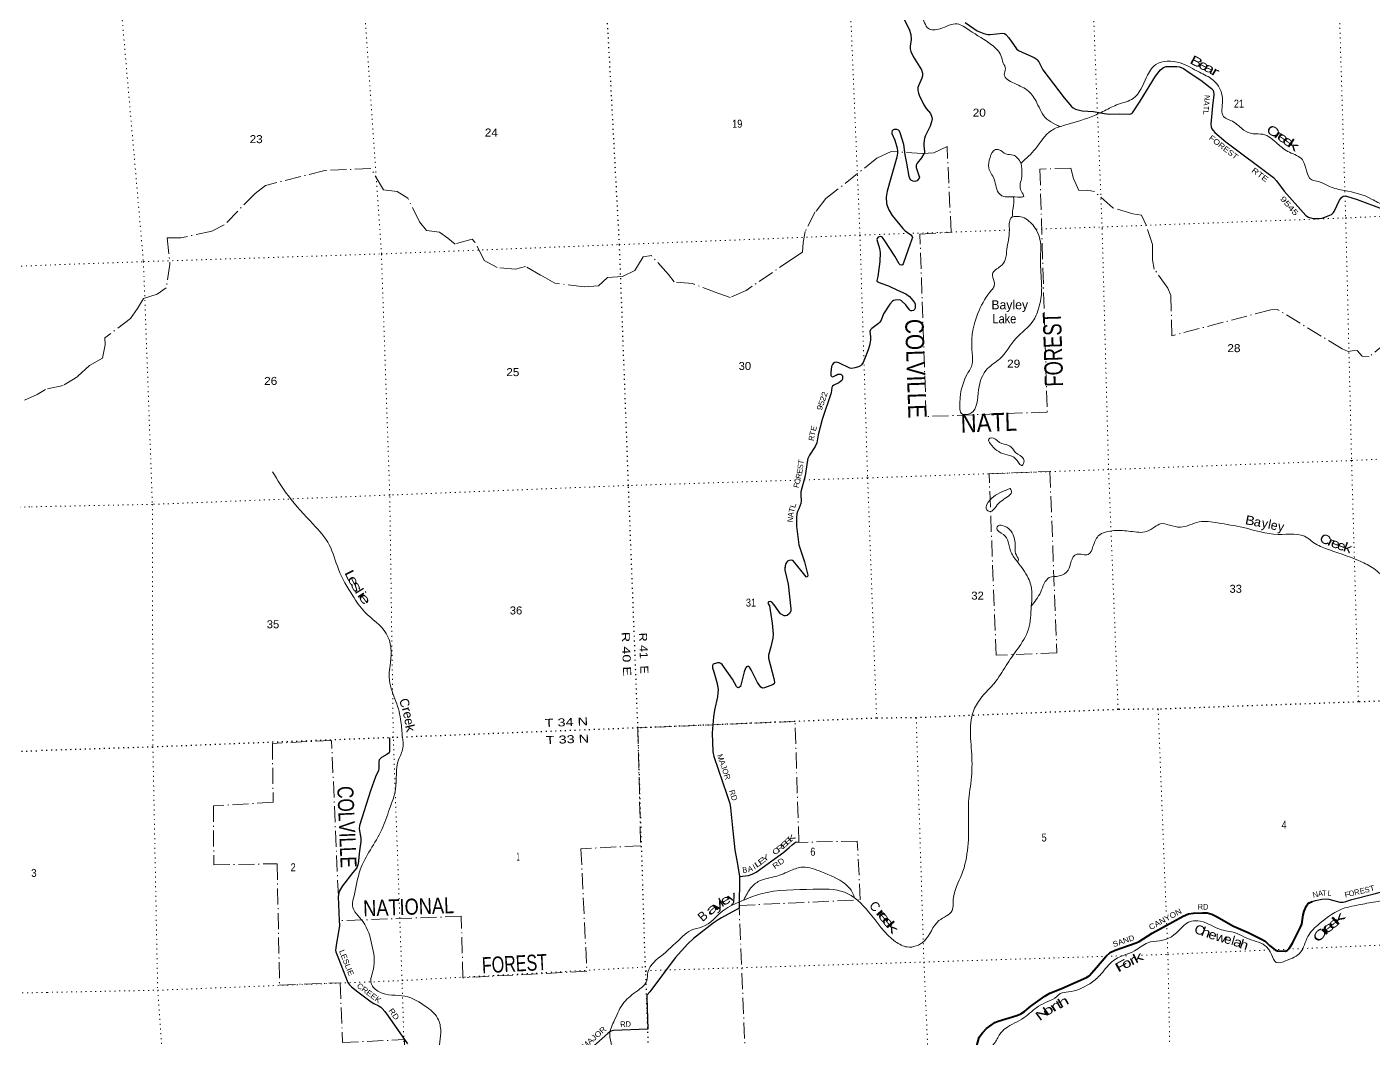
# Model space of a CAD drawing. Header units: feet. Extents: x 733631 to 986127, y 195788 to 388968.
# Drawn here: x 795868 to 825295, y 336781 to 358896 of the extents above; entities that cross this region are included whole.
import ezdxf
from ezdxf.enums import TextEntityAlignment as Align

# ---------------------------------------------------------------- set-up
doc = ezdxf.new("R2010")
doc.units = ezdxf.units.FT
doc.header["$LTSCALE"] = 70
doc.linetypes.add('DOT_DASHED', pattern=[7.7, 5, -1.2, 0.3, -1.2])
doc.linetypes.add('DOTTED', pattern=[1.5, 0.3, -1.2])
for name, color, linetype, lineweight in [('26', 7, 'Continuous', 40), ('29', 7, 'Continuous', 25), ('39', 7, 'Continuous', 13), ('44', 7, 'DOT_DASHED', 13), ('6', 7, 'DOTTED', 25), ('7', 7, 'DOTTED', 13)]:
    doc.layers.add(name, color=color, linetype=linetype, lineweight=lineweight)
for name, color, linetype in [('27', 7, 'Continuous'), ('30', 7, 'Continuous'), ('41', 7, 'Continuous')]:
    doc.layers.add(name, color=color, linetype=linetype)

msp = doc.modelspace()

# ---------------------------------------------------------------- linework, layer by layer
at = {"layer": '26'}
msp.add_lwpolyline([(816579.94, 336420.33), (816683.99, 336799.22), (816758.29, 336897.05), (816848.24, 336990.96), (816946.01, 337065.31), (817027.26, 337120.19), (817102.43, 337151.4), (817509.14, 337276.61), (817591.84, 337313.3), (817677.29, 337362.7), (817815.29, 337476.88), (818123.11, 337699.22), (818227.57, 337760.45), (818471.48, 337860.52), (819034.21, 338103.8), (819091, 338145.31), (819249.41, 338327.34), (819451.97, 338566.46), (819548.54, 338650.1), (819658.14, 338707.24), (820115.58, 338865.31), (820182.66, 338894.76), (820463.74, 339078.69), (821140.48, 339451.08), (821263.36, 339495.31), (821369.79, 339510.38), (821564.48, 339522.71), (821665.35, 339520.04), (821767.83, 339491.4), (821871.62, 339439.75), (822245.66, 339231.43), (822562.92, 339089.21), (822856.95, 338947.49), (822934.22, 338900.88), (823034.25, 338808.36), (823099.41, 338751.83), (823165.89, 338700.96), (823203.67, 338690.44), (823378.99, 338685.3), (823424, 338704.88), (823459.19, 338740.09), (823535.81, 338854.28), (823712.04, 339206.92), (823736.85, 339276.18), (823768.53, 339476.45), (823791.6, 339557.92), (823839.82, 339672.2), (823865.9, 339714.44), (823895.82, 339736.71), (823961.19, 339765.42)], dxfattribs=at)
at = {"layer": '29'}
msp.add_line((815434.34, 357772.87), (815356.92, 357604.59), dxfattribs=at)
for points in [[(814965.45, 359248.38), (815051.54, 359045.14), (815155.7, 358844.27)], [(815155.7, 358844.27), (815189.25, 358729.64), (815195.85, 358624.06)], [(816375.48, 358988.9), (816569.17, 358860.04), (816641.93, 358813.59), (816784.28, 358751.5), (816875.14, 358731.45), (816922.97, 358733.24), (817198.41, 358759.92), (817236.87, 358751.5), (817269.72, 358729.59), (817335.04, 358654.11), (817499.66, 358415.49), (817545.14, 358376.97), (817705.25, 358307.8), (817890.21, 358229.23), (817934, 358196.36), (817950.95, 358176.01), (817988.75, 358130.62), (818073.49, 357959.43), (818542.97, 357347.85), (818699.25, 357156.05), (818736.98, 357122.59), (818791.73, 357097.03), (818938.27, 357060.3), (819181.91, 357042.99), (819415.94, 357001.39), (819536.32, 356991.11), (819755.9, 356996.02), (819977.96, 356991.11), (820018.11, 356998.43), (820039.07, 357017.67), (820203.46, 357270.04), (820537.47, 357821.08), (820649.54, 357958.98), (820711.59, 358010.11), (820768.96, 358032.58), (821007.24, 358032.02), (821060.71, 358024.26), (821153.23, 357988.19), (821274.1, 357899.88), (821530.53, 357730.13), (821766.42, 357549.92), (821791.78, 357516.28), (821810.22, 357484.18), (821811.82, 357408.18), (821781.97, 357166.5), (821748.9, 356768.04), (821755.48, 356708.08), (821770.08, 356667.91), (821799.28, 356631.38), (821836.57, 356588.95), (822075.6, 356380.69), (823120.55, 355599.63), (823186.82, 355532.61), (823351.75, 355306.82), (823824.99, 354770.57), (823880.9, 354732.58), (823983.93, 354706.48), (824106.04, 354704.82), (824182.69, 354715.78), (824276.82, 354746.4), (824383.43, 354796.13), (824427.23, 354836.31), (824447.73, 354860.27), (824563.95, 355107.67), (824602.43, 355165.01), (824642.58, 355194.23), (824682.73, 355197.88), (824717.27, 355193.06), (824949.86, 355119.28), (825493.02, 354918.48)], [(815195.85, 358624.06), (815174.65, 358477.64), (815177.52, 358412.74)], [(815177.52, 358412.74), (815192.9, 358360.76), (815244.84, 358247.31)], [(815244.84, 358247.31), (815426.5, 357955.36), (815448.48, 357881.64)], [(815448.48, 357881.64), (815448.4, 357827.53), (815434.34, 357772.87)], [(815356.92, 357604.59), (815346.19, 357573.7), (815346.19, 357507.96), (815357.14, 357445.87), (815372.58, 357403.99)], [(815372.58, 357403.99), (815476.99, 357189.06), (815527.53, 357112.05)], [(815527.53, 357112.05), (815623.59, 357000.29), (815652.73, 356921.28), (815656.44, 356887.07), (815645.49, 356817.68), (815612.03, 356723.59), (815507.33, 356506.55), (815490.37, 356455.19), (815481.25, 356410.45), (815475.77, 356343.8), (815472.95, 356292.91), (815487.21, 356170.63), (815486.72, 356135.62), (815477.6, 356118.27), (815425.33, 356032.8), (815326.94, 355912.32), (815309.7, 355873.56), (815310.54, 355817.57), (815367.92, 355645.92), (815379.05, 355607.87), (815375.4, 355586.86), (815345.53, 355549.04), (815327.95, 355531.17), (815302.4, 355521.12), (815275.03, 355516.56), (815241.42, 355522.88), (815207.5, 355534.82), (815189.25, 355550.34), (815169.18, 355578.65), (815153.07, 355627.62), (815099.67, 355913.88), (815070.22, 356098.13), (815036.03, 356322.48), (814954.95, 356582.07), (814939.23, 356614.07), (814919.16, 356634.16), (814888.13, 356652.42), (814855.28, 356654.24), (814827.04, 356649.87), (814800.53, 356637.81), (814785.93, 356621.37), (814776.81, 356595.81), (814778.26, 356566.54), (814841.27, 356417.1), (814894.67, 356243.35), (814902.73, 356186.75), (814902.73, 356135.62), (814888.11, 356048.34), (814751.79, 355584.51)], [(814751.79, 355584.51), (814670.14, 355306.7), (814652.71, 355169.6), (814661.01, 355031.28), (814678.26, 354965.07), (814707.46, 354892.02), (814784.26, 354774.53), (815014.06, 354486.62), (815065.91, 354432.49), (815192.91, 354349.66), (815220.86, 354314.99), (815225.76, 354291.22), (815208.3, 354230.36), (815133.46, 354029.99), (815024.49, 353714.42), (815006.76, 353695.9), (814988.51, 353688.6), (814959.31, 353692.25), (814936.08, 353710.67), (814838.46, 353883.54), (814623.33, 354216.84), (814572.42, 354287.57), (814550.52, 354302.18), (814525.14, 354309.34), (814477.52, 354294.88), (814451.97, 354269.31), (814447.89, 354243.52), (814503.69, 354047.73), (814517.67, 353962.52), (814514.8, 353764.66), (814472.43, 353436.34), (814448.32, 353350.77), (814454.23, 353329.5), (814484.82, 353310.59), (814532.27, 353288.68), (814705.35, 353231.98), (814902.08, 353139.41), (815084.59, 353054.61), (815163.71, 352998.32), (815200.21, 352956.32), (815269.56, 352870.49), (815282.33, 352829.4), (815288.59, 352781.36), (815285.98, 352743.57), (815273.21, 352713.44), (815247.66, 352695.18), (815211.84, 352687.43), (815192.91, 352684.22), (815172.83, 352690.61), (815160.06, 352706.14), (815080.8, 352817.45), (814995.82, 352899.71), (814975.74, 352913.4), (814944.13, 352925.27), (814846.17, 352921.62), (814815.14, 352911.58), (814787.77, 352896.06), (814728.6, 352832.62), (814595.61, 352623.07), (814539.57, 352483.35), (814512.19, 352438.61), (814484.88, 352405.91), (814340.65, 352300.73), (814306.36, 352267.79), (814300.5, 352255.08), (814296.85, 352234.99), (814310.93, 352125.23), (814307.8, 352043.24), (814287.73, 351926.37), (814259.87, 351832.9), (814219.78, 351736.15)], [(814219.78, 351736.15), (814145.38, 351556.58), (814110.84, 351508.51), (814086.98, 351487.18), (814048.65, 351463.44), (813965.31, 351437.33), (813900.83, 351426.92), (813858.83, 351431.22), (813615.43, 351546.98), (813565.04, 351560.22), (813528.77, 351557.32), (813495.69, 351531.01), (813477.44, 351510.01), (813460, 351467.57), (813438.25, 351334.54), (813444.59, 351275.35), (813462.84, 351249.78), (813486.11, 351245.07), (813561.89, 351280.72), (813597.89, 351298.18), (813619.78, 351304.56), (813660.07, 351300.73), (813678.18, 351287.22), (813696.43, 351264.39), (813699.85, 351213.11), (813696.43, 351188.61), (813681.83, 351165.78), (813656.28, 351139.3), (813619.23, 351111.07), (813510.29, 351059.86), (813479.77, 351038.01), (813466.49, 351012.38), (813450.23, 350890.76), (813249.49, 350310.19), (813163.03, 349972.97), (813134.34, 349800.74), (813101.16, 349722.62), (812973.95, 349527.24), (812940.89, 349453.77), (812922.3, 349379.56), (812877.48, 349075.3), (812787.59, 348730.62), (812782.48, 348653.52), (812796.71, 348533.26), (812783.94, 348471.31), (812740.14, 348354.44), (812714.59, 348296), (812700, 348244.88), (812689.04, 348168.17), (812692.1, 347974.67), (812743.67, 347565.83), (812862.84, 347200.5), (812936.45, 346908.62), (812933.59, 346875.27), (812926.29, 346864.31), (812900.92, 346871.76), (812816.55, 346978.59), (812626.99, 347209.45), (812602.94, 347227.53), (812575.89, 347235.02), (812528.45, 347229.54), (812495.6, 347209.45), (812473.02, 347182.79), (812459.1, 347158.32), (812440.85, 347109.02), (812440.85, 347076.15), (812437.2, 347081.62), (812435.84, 347013.29), (812507.69, 346707.31), (812568.6, 346168.55), (812564.49, 346119.75), (812535.75, 346066.29), (812485.73, 346025.78), (812451.8, 346015.16), (812418.95, 346018.81), (812368.77, 346043.57), (812342.3, 346062.64), (812206.07, 346257.35), (812152.5, 346314.64), (812119.65, 346332.9), (812094.24, 346325.47), (812078.26, 346319.13), (812064.9, 346296.38), (812099.92, 346233.17), (812158.92, 345858.62), (812181.7, 345615.24), (812172.87, 345529.4), (812127.97, 345341.67), (812075.85, 345156.88), (812078.13, 345093.57), (812196.8, 344643.85), (812210.9, 344568.86), (812203.6, 344528.69), (812169.1, 344506.69), (811989.32, 344438.86), (811948.11, 344433.73), (811907.96, 344455.64), (811836.38, 344556.39), (811696.65, 344834.92), (811667.06, 344890.26), (811648.81, 344908.52)], [(811648.81, 344908.52), (811616.91, 344907.69), (811597.71, 344897.57), (811579.46, 344872), (811548.64, 344789.81), (811465.92, 344468.74), (811444.41, 344455.64), (811422.51, 344444.68), (811400.61, 344448.34), (811379.47, 344467.03), (811292.12, 344628.05), (811065.11, 344951.07), (811039.27, 344974.26), (811006.42, 344985.22), (810962.62, 344985.22), (810941.87, 344982.8), (810871.37, 344956), (810854.32, 344930.85), (810853.12, 344879.31), (810880.93, 344792.74), (810955.9, 344537.05), (810977.22, 344400.86), (810973.57, 344331.46), (810967.23, 344241.93), (810896.02, 343951.22), (810875.02, 343803.71), (810848.53, 343460.06), (810860.42, 343042.21), (810882.05, 342936.34), (811166.35, 342110.16), (811232.72, 341911.82), (811250.08, 341814.46), (811286.72, 341453.54), (811344.91, 340900.17), (811404.92, 340581.9), (811447.87, 340317.54), (811435.3, 339620.93), (811052.05, 339410.93), (810982.26, 339368.11), (810873.2, 339295.88), (810438.86, 338956.22), (810317.95, 338844.72), (810041.91, 338537.92), (809504.47, 337820.36), (809486.22, 337791.14), (809430.14, 337724.9), (809420.45, 337710.36), (809418.03, 337671.58), (809442.25, 336973.53), (808688.81, 336950.2), (808632.14, 336932.86), (808563.35, 336881.43), (808070.39, 336447.8)], [(803795.89, 343345.34), (803795.23, 343045.97), (803785, 343020.31), (803733.96, 342986.5), (803620.59, 342915.96), (803584.26, 342881.52), (803569.66, 342866.91), (803559.82, 342828.37), (803562.56, 342675.73), (803551.41, 342633.16), (803487.44, 342491.42), (803380.23, 342189.96), (803138.96, 341433.38), (803133.73, 341357.35), (803169.53, 341155.13), (803168.16, 341079.11), (803136.38, 340873.2), (803109.76, 340589.71), (803086.32, 340524.64), (803076.91, 340502.05), (802991.95, 340404.24), (802763.98, 340108.43), (802700.97, 339999.87), (802686.37, 339956.04), (802675.42, 339875.69), (802697.32, 339349.76), (802700.97, 339243.85), (802682.72, 339108.71), (802631.62, 338811.05), (802621.44, 338749.47), (802617.02, 338705.14), (802624.32, 338664.96), (802661.09, 338557.38), (802884.27, 337999.22), (802919.96, 337943.64), (802963.76, 337899.81), (803101.18, 337790.52), (803390.81, 337571.11), (803449.59, 337538.21), (803542.93, 337491.82), (803602.49, 337454.21), (803631.69, 337425), (803690.1, 337361.1), (803751.8, 337282.97), (804185.39, 336654.61)], [(811447.87, 340317.54), (811645.17, 340339.52), (811721.81, 340365.08), (811806.24, 340406.97), (812411.68, 340848.84), (812527.82, 340949.98), (812593.23, 341010.58), (812629.56, 341039.66), (812670.8, 341062.67), (812742.68, 341076.8)], [(823961.19, 339765.42), (824034.91, 339789.86), (824177.26, 339822.73), (824266.9, 339828.51), (824326.9, 339822.73), (824571.45, 339753.34), (824640.28, 339753.49), (824699.2, 339767.95), (824832.23, 339815.53), (825322.78, 339935.69), (825480.29, 339979.78), (825528.65, 340006.04), (825706.58, 340198.92), (825735.52, 340245.18), (825814.12, 340459.69), (825832.51, 340489.26), (825848.93, 340505.71), (825872.65, 340523.96), (825907.31, 340533.86), (826063.94, 340546.98), (826560.67, 340586.06), (826648.11, 340604.69), (826858.97, 340683.41)]]:
    msp.add_lwpolyline(points, dxfattribs=at)
at = {"layer": '39'}
for points in [[(799901.75, 367049.22), (799640.15, 367108.25), (799539.05, 367152.23), (799501.59, 367265.76), (799379.99, 367270.42), (799307.88, 367028.7), (799301.7, 366850.57), (799289.94, 366571.13), (799441.22, 366220.16), (799494.22, 365895.12), (799699.29, 365833.56), (800052.86, 365934.27), (800228.49, 365897.67), (800426.62, 365494.23), (800603.99, 365057.53), (800752.65, 364765.06), (800951.9, 364652.71), (801184.33, 364477.17), (801462.26, 364414.83), (801613.18, 364342.76), (801681.13, 364135.61), (801915.55, 363915.69), (802253.81, 363771.17), (802409.91, 363628.59), (802473.49, 363473.79), (802627.27, 363428.13), (802825.8, 363467.33), (803024.78, 363496.45), (803170.97, 363349.39), (803352.41, 363228.16), (803741.9, 363249.63), (804012.34, 363219.29), (804188.96, 363160.5), (804337.34, 363144.91), (804586.95, 363263.2), (804812.52, 363511.79), (805023.43, 363680.9), (805142.74, 363817.61), (805635.69, 364013.49), (806014.97, 364127.48), (806322.35, 364040.18), (806520.87, 363808.56), (806703.97, 363695.49), (806978.38, 363576.4), (807610.22, 363291.41), (807758.33, 363146.45), (807967.2, 363135.59), (808266.17, 363100.47), (808490.28, 363110.5), (808723.44, 363054.24), (808884.78, 363065.5), (809205.5, 362906.04), (809339.7, 362800.89), (809904.54, 362520.98), (810078.18, 362257.93), (810337.43, 362115.93), (810989.64, 362098.64), (811328.27, 362216.87), (811475.96, 362261.88), (811726.93, 362214.5), (812376.61, 361982.86), (812585.26, 361931.57), (812852.31, 361795.98), (813172.19, 361474.79), (813270.79, 361260.93), (813395.28, 361191.72), (813612.16, 361227.7), (813774.14, 361089.43), (814033.84, 360801.93), (814174.81, 360680.91), (814259.12, 360514.91), (814394.16, 360436.07), (814514.18, 360150.4), (814706.84, 360049.89), (814899, 359779.58), (815269.36, 359325.24), (815429.37, 359140.39), (815575.46, 358859.94), (815830.59, 358855.19), (816206.1, 358962.94), (816467.28, 358823.05), (816956.94, 358505.42), (817157.49, 358273.89), (817207.66, 358102.32)], [(817602.89, 355919.02), (817914.58, 356232.1), (818262.94, 356629.68), (818525.12, 356738.43), (819131.59, 356929.29), (819423.06, 357061.58), (819730.22, 357204.68), (820052.34, 357330.25), (820342.94, 357798.01), (820543.1, 358071.74), (821077.51, 358109.8), (821497.41, 357904.26), (821792.16, 357737.57), (822004.76, 357282.23), (822028.47, 356933.64), (822219.1, 356833.03), (822472.63, 356638.23), (822672.45, 356558.25), (822885.36, 356547.56), (823204.12, 356341.53), (823467.38, 356155.25), (823754.14, 355986.18), (823953.72, 355550.47), (824109.16, 355512.97), (824340.62, 355404.08), (824670.21, 355317.78), (825263.21, 355132.1), (825549, 355029.69), (825628.68, 355057.51), (825686.27, 355262.2), (825865.13, 355379.35), (826028.94, 355380.62), (826301.52, 355694.01)], [(817207.66, 358102.32), (817257.77, 357977.23), (817232.82, 357856.87), (817449.91, 357662.46), (817767.32, 357486.68), (817946.47, 357236), (818160.61, 356881.78), (818356.09, 356763.2), (818455.17, 356719.13), (818465.28, 356717.44)], [(817602.89, 355919.02), (817427.17, 356093.06), (817270.35, 356116.36), (817116.42, 356210.52), (817039.51, 356211.12), (816923.67, 356042.23), (816895.71, 355808.55), (817009.7, 355567.08), (817133.74, 355237.12), (817198.31, 355195.55), (817314.3, 355180.53), (817527.03, 355173.88), (817657.72, 355191.86), (817606.49, 355296.69), (817616.35, 355618.48), (817614.09, 355804.32), (817602.89, 355919.02)], [(817436.58, 355175.05), (817435.78, 354998.01), (817421.58, 354908.44), (817408.66, 354738.54)], [(817404.95, 354737.92), (817379.87, 354710.53), (817345.09, 354448.25), (817290.85, 354033.51), (817254.62, 353803.51), (817151.65, 353663.48), (816973.04, 353495.82), (817011.18, 353321.69), (817009.65, 353220.57), (816958.39, 353145.52), (816681.2, 352694.53), (816520.48, 351992.07), (816537.99, 351691.71), (816533.19, 351527.79), (816423.92, 351302.6), (816260.34, 350573.74), (816292.28, 350447.84), (816374.89, 350420.04), (816502.71, 350447.15), (816671.84, 350962.02), (816869.65, 351423.6), (817133.18, 351637.51), (817489.47, 352083.95), (817860.95, 352462.36), (817980.53, 352728.43), (818034.93, 352959.25), (818049.46, 353267.11), (818023.45, 353783.15), (817996.22, 354319.75), (817887.98, 354523.08), (817629.69, 354733.84), (817487.27, 354751.71), (817404.95, 354737.92)], [(817570.63, 349324.73), (817440.05, 349484.62), (817242.88, 349550.58), (816926.89, 349785.03), (816896.3, 349880.67), (816945.6, 349909.15), (817132.29, 349806.35), (817325.24, 349744.25), (817419.8, 349665.61), (817484.17, 349583.61), (817656.06, 349449.82), (817654.61, 349346.68), (817624.11, 349304.9), (817570.63, 349324.73)], [(801237.28, 349163.6), (801584.55, 348637.49), (802121.82, 348024.89), (802478.13, 347567.9), (802680.12, 347033.26), (802989.36, 346452.9), (803254.06, 346098.93), (803722.14, 345630.77), (803830.35, 345247.56), (803792.56, 344601.14), (803934.4, 344144.65), (804045.23, 343702.95), (804076.57, 343364.81), (804087.41, 343122.76), (803993.63, 342867.95), (803925.27, 342226.22), (803795.03, 341791.91), (803625.12, 341339.66), (803154.73, 340459.64), (803018.15, 339895.7), (802983.13, 339683.94), (803215.71, 339324.49), (803410.29, 338819.83), (803442.13, 338289.71), (803393.55, 337974.26), (803567.61, 337792.07), (804130.29, 337695.99), (804610.37, 337456.76), (804865.58, 337179.16), (804914.58, 336898.4), (804843.36, 336365.68), (804858.64, 336160.21), (805012.36, 335998.96)], [(817365.52, 348800.17), (817182.66, 348727.31), (816855.12, 348451.93), (816841.47, 348350.26), (816920.63, 348299.24), (817053.32, 348408.25), (817302.72, 348621.52), (817393.27, 348722.59), (817365.52, 348800.17)], [(817520.25, 347198.3), (817383.65, 347402.38), (817318.65, 347633.92), (817216.43, 347793.05), (817068.41, 347935.99), (817100.65, 347983.92), (817232.34, 347979.71), (817406.88, 347831.89), (817465.5, 347652.62), (817468.05, 347505.19), (817497.68, 347340.79), (817537.6, 347217.26), (817520.25, 347198.3)], [(817822.79, 346225.54), (818029.31, 346537.95), (818217.57, 346851.56), (818432.43, 346887.45), (818631.2, 347011.55), (818693.19, 347208.36), (818817.83, 347361.48), (819064.79, 347358.38), (819172.37, 347530.95), (819287.43, 347762.46), (819638.17, 347881.24), (819995.06, 347862.85), (820345.17, 347860.33), (820524.75, 347961.34), (820651.17, 348029.66), (820842.58, 348001.84), (821085.47, 347954.1), (821495.04, 348069.45), (821892.49, 348048.84), (822461.5, 347946.98), (823218.79, 347796.95), (823867.75, 347716.86), (823970.66, 347632.54), (824254.14, 347491.62), (824978.22, 347224.91), (825274.26, 347074.45), (825547.76, 346840.12), (825885.21, 346578.33), (826184.88, 346482.6), (826648.04, 346383.31)], [(808616.23, 336127.71), (808649.96, 336610.85), (808610.49, 336859.7), (808715.51, 337179.69), (808918.96, 337560.68), (809213.08, 337814.36), (809417.61, 338035.73), (809443.53, 338224.85), (809774.17, 338611.53), (810209.45, 339010.98), (810385.74, 339140.14), (810629.35, 339211.68), (811102.42, 339580.48), (811482.03, 339777.35), (811912, 339934.03), (813054.54, 340035.7), (813741.23, 339971.45), (814268.16, 339544.33), (814857.9, 338889.61), (815109.92, 338773.56), (815480.49, 338901.31), (815806.31, 339350.43), (816091.88, 339569.37), (816119.12, 339819.18), (816303.13, 340363.01), (816452.65, 341586.41), (816462.99, 342078), (816501.35, 342350.54), (816524.32, 342921.52), (816583.52, 343993.34), (816780.85, 344285.13), (817012.29, 344538.02), (817273.93, 344929.7), (817520.86, 345288.38), (817760.4, 345721.51), (817824.72, 346227.65), (817819.24, 346665.98), (817756.68, 346843.06), (817520.25, 347198.3)], [(816699.36, 336420.09), (817015.21, 336661.9), (817135.48, 336867.37), (817259.28, 336994.18), (817669.57, 337228.8), (817983.97, 337481.37), (818381.21, 337691.15), (818457.34, 337753.17), (818635.68, 337791.47), (819101.08, 337969.95), (819321.55, 338151.61), (819581.47, 338446.2), (819855.88, 338597.94), (820082.35, 338690.94), (820369.81, 338867.52), (820624.78, 338911.27), (820886.02, 338995.72), (821323.83, 339338.69), (821516.09, 339337.19), (821983.72, 339149.95), (822321.03, 339072.08), (822519.73, 338971.83), (822935.99, 338802.5), (823076.26, 338606.67), (823178.93, 338437.45), (823393.71, 338475.36), (823709.25, 338657.24), (823871.65, 339006.07), (824122.2, 339284.07), (824681.42, 339626.42), (824879.59, 339673.69), (825256.73, 339745.14), (825657.01, 339841.88), (825872.99, 340033.44), (825957.8, 340308.07), (826106.36, 340423.86), (826234.29, 340554.31), (826316.66, 340597.94), (826440.21, 340622.18), (826675.65, 340722.19), (826854.65, 340790.83)], [(811541.62, 339803.84), (811693.67, 340065.74), (811881.08, 340217.63), (812236.77, 340316.41), (812570.73, 340448.58), (812828.47, 340520.75), (813239.82, 340415.88), (813759.61, 340148.11), (813917.7, 339961.16), (813961.14, 339837.89)]]:
    msp.add_spline(points, degree=3, dxfattribs=at)
at = {"layer": '44'}
for points in [[(825605.56, 352005.4), (825206.82, 351682.17), (825057.41, 351694.36), (824950.09, 351820.76), (824835.59, 351814.23), (824747.66, 351796.69), (824620.67, 351855.99), (823201.92, 352718.44), (823059.35, 352708.79), (820898.18, 352141.14), (820875.83, 353020.52), (820807.6, 353178.61), (820512.29, 353599.05), (820470.5, 353804.41), (820472.44, 354134.08), (820342.63, 354542.97), (820231.16, 354781.74), (820044.9, 354810.57), (819605.47, 354935.91), (819205.78, 355293.95), (819043.64, 355323.72), (818864.59, 355320.68), (818744.35, 355579.21), (818687.53, 355810.09), (818012.14, 355783.43), (818171.69, 350471.93), (815526.12, 350375.53), (815389.27, 354361.5), (816072.1, 354404.53), (815982.76, 356282.13), (815692.01, 356142.03), (815446.93, 356128.33), (814760.99, 356169.59), (814450.29, 356024.68), (813335.46, 355140.6), (813102.67, 354848.03), (812882.88, 354421.33), (812837.34, 354182.38), (812822.92, 353972.79), (812610.78, 353829.77), (811587.72, 353132.19), (811239.12, 352977.75), (810971.96, 353071.71), (810414.62, 353282.84), (810016.64, 353321.39), (809893.99, 353481.35), (809518.36, 353896.61), (809338.34, 353865.38), (809160.04, 353568.94), (808891.11, 353437.74), (808561.68, 353418.71), (808365.09, 353236.1), (808046.01, 353209.43), (807406.83, 353292.73), (807096.5, 353465.38), (806765.33, 353657.3), (806552.17, 353596.63), (806144.21, 353632.78), (805864.85, 353784.54), (805662.82, 354186.55), (805598, 354252.33), (805231.47, 354147.42), (805067.79, 354273.6), (804887.81, 354405.17), (804606.63, 354442.3), (804448.55, 354635.03), (804193.99, 355151.54), (803961.16, 355297.09), (803661.82, 355335.52), (803389.15, 355797.05), (802378.15, 355755.13), (801085.68, 355430.78), (800856.64, 355254.93), (800181.54, 354565.06), (799906.73, 354429.61), (799229.75, 354282.3), (798935.76, 354284.77), (798995.18, 353710.31), (798913.61, 353192.6), (798717.41, 353054.22), (798415.14, 352953.86), (798282.27, 352735.58), (798131.24, 352518.59), (797571.23, 352092.52), (797576.85, 351940), (797517.15, 351648.24), (797237.12, 351490.48), (796978.13, 351253.15), (796661.46, 351051.73), (796274.02, 350968.11), (796094.88, 350858.54), (795815.67, 350732.96)], [(811580.31, 336237.38), (811435.28, 339682.95), (814085.98, 339803.66), (814020.4, 341091.34), (812743.26, 341061.02), (812658.76, 343705.37), (809224.39, 343566.93), (809285.64, 340986.83), (807979.53, 340923.21), (808108.5, 338243.27), (805400.24, 338100.19), (805362.74, 339445.24), (802699.09, 339348.13), (802527.6, 343290.52), (801233.55, 343227.38), (801250.82, 341939.81), (799945.37, 341858.13), (799952.51, 340572.17), (801338.64, 340594.74), (801390.13, 337941.89), (802715, 337988.16), (802769.11, 336683.96), (804119.51, 336747.31), (804132.19, 335967.13)]]:
    msp.add_lwpolyline(points, dxfattribs=at)
msp.add_lwpolyline([(816899.38, 349124.49), (818229.37, 349170.54), (818383.04, 345203.7), (817057.67, 345157.88)], close=True, dxfattribs=at)
at = {"layer": '6'}
for points in [[(809468.91, 336160.52), (809395.83, 338233.46), (809387.99, 338335.55), (809224.39, 343566.93), (809019.26, 348867.19), (808821.81, 354131.42), (808538.58, 359414.04), (808534.75, 359454.29), (808295.15, 364666.1), (808293.46, 364748.89), (808090.68, 369996.71), (808091.68, 370109.94), (807871.15, 375302.39), (807639.86, 380599.46), (807640.68, 380852.14), (807613.95, 382121.76)], [(826728.05, 344206.9), (825853.63, 344167.76), (824975.17, 344132.48), (820596.15, 343974.88), (819722.48, 343968.11), (815308.11, 343786.69), (814442.6, 343778.27), (809224.48, 343564.91), (803876.77, 343353.84), (798621.94, 343146.93), (796122.67, 343066.16)], [(793237.47, 342982.66), (793543.29, 342990.96), (796122.67, 343066.16)]]:
    msp.add_lwpolyline(points, dxfattribs=at)
at = {"layer": '7'}
msp.add_line((820596.15, 343974.88), (820774.43, 339507.34), dxfattribs=at)
for points in [[(823684.9, 382706.98), (823744.07, 381449.64), (823851.29, 376031.81), (824090.86, 370775.54), (824326.61, 365424.1), (824531.37, 360131.9), (824697.14, 354716.69), (824825.55, 349413), (824975.17, 344132.48)], [(804132.19, 335967.13), (804068.4, 338038.83), (803876.77, 343353.84), (803798.93, 348657.78), (803617.28, 353930.8), (803250.81, 359219.8), (802941.23, 361839.44), (802880.3, 364508.62), (802699.13, 369816.02), (802545.08, 375173.54), (802274.71, 380371.44), (802242.58, 381922.17)], [(797268.45, 379748.39), (797374.81, 374994.39), (797432.76, 369640.92), (797597.65, 364290.35), (797952.22, 359041.25), (798415.34, 353762.64), (798610.73, 348453.85), (798621.94, 343146.93), (798726.75, 337828.03), (798877.04, 335777.9)], [(819722.48, 343968.11), (819513.64, 349215.66), (819372.37, 354490.48), (819157.54, 359826.69), (818961.39, 365242.56), (818742.1, 370497.72), (818574.91, 375718.84)], [(813461.09, 369083.81), (813641.71, 364947.86), (813854.91, 359647.96), (814078.48, 354342.46), (814245.61, 349032.41), (814442.6, 343778.27)], [(817932.54, 354472.33), (819377.07, 354521.01), (824697.14, 354716.69), (826334.59, 354796.01)], [(795743.44, 353665.62), (798415.34, 353762.64), (803617.28, 353930.8), (808815.58, 354135.18), (814078.48, 354342.46), (817341.37, 354452.41)], [(826531.58, 349494.45), (824825.55, 349413), (819513.64, 349215.66), (814245.61, 349032.41), (809019.26, 348867.19), (803798.93, 348657.78), (798610.73, 348453.85), (795931.82, 348400.15)], [(795931.82, 348400.15), (793470.93, 348318.72), (788330.07, 348166.94), (783168.06, 348044.84), (778065.9, 347884.2), (772664.75, 347651.17), (770180.07, 347659.64)], [(815308.11, 343786.69), (815476.69, 338444.37), (815567.84, 336383.22)], [(820783.04, 339291.49), (820810.14, 338612.36), (820851.25, 336577.45)], [(820233.9, 338594.21), (820810.14, 338612.36), (826120.6, 338841.97), (826923.39, 338857.6)], [(809395.64, 338255.05), (815476.69, 338444.37), (819938.42, 338584.9)], [(796311.78, 337780.77), (798726.75, 337828.03), (804068.4, 338038.83), (809387.99, 338335.55)], [(796311.78, 337780.77), (793722.81, 337727.37), (788612.71, 337497.67), (783546.25, 337423.17), (778432.64, 337369.41), (776014.57, 337291.36)]]:
    msp.add_lwpolyline(points, dxfattribs=at)

# ---------------------------------------------------------------- texts
at = {"layer": '27'}
for s, rotation, width, p in [('CANYON', 28.823, 1.15, (820434.09, 339139.91)), ('RD', 0.624, 0.85, (821461.28, 339589.38)), ('SAND', 19.063, 1.1, (819628.1, 338769.77))]:
    msp.add_text(s, height=120, rotation=rotation, dxfattribs=dict(at, width=width)).set_placement(p)
at = {"layer": '30'}
for s, rotation, width, p in [('NATL', 265.256, 1.05, (821594.63, 357196.56)), ('FOREST', 322.223, 1.15, (821990.47, 356216.29)), ('RTE', 323.223, 1.25, (822790.22, 355614.33)), ('9545', 311.428, 1.4, (823419.64, 354942.78)), ('2', 70.926, 1.2, (813325.26, 350744.99)), ('2', 70.926, 1.2, (813358.96, 350844.1)), ('9', 70.926, 1.25, (813258.03, 350549.08)), ('5', 70.926, 1.2, (813293.39, 350651.38)), ('R', 80.543, 0.8, (813078.73, 349892.9)), ('T', 77.62, 1.1, (813097.82, 349993.05)), ('S', 81.62, 0.85, (812835.09, 349271.03)), ('O', 75.383, 0.9, (812771.95, 348945.58)), ('R', 75.383, 0.9, (812799.46, 349059.92)), ('E', 80.62, 0.9, (812821.31, 349172.96)), ('L', 74.071, 1.15, (812673.83, 348414.63)), ('N', 81.869, 0.8, (812611.36, 348112.01)), ('A', 81.869, 0.9, (812625.96, 348221.58)), ('T', 74.071, 1.15, (812646.47, 348312.38)), ('E', 42.11, 1.7, (812472.67, 340978.55)), ('E', 43.11, 1.75, (812552.27, 341053.29)), ('K', 40.746, 1.6, (812622.74, 341110.06)), ('Y', 36.123, 1.55, (812047.23, 340668.87)), ('C', 36.123, 1.4, (812277.01, 340822.35)), ('R', 36.123, 1.4, (812369.41, 340889.78)), ('B', 6.357, 0.85, (811568.18, 340399.4)), ('A', 16.444, 1.05, (811694.01, 340425.35)), ('L', 34.123, 1.65, (811878.56, 340542.2)), ('E', 36.123, 1.5, (811964.73, 340607.26)), ('RD', 36.123, 1.2, (812331.57, 340556.88)), ('N', 13.002, 0.9, (824045.58, 339864.16)), ('A', 9.002, 0.9, (824153.94, 339887.25)), ('T', 1.497, 0.85, (824231.64, 339895.02)), ('L', 352.159, 0.95, (824338.15, 339893.62)), ('O', 13.764, 0.85, (824837.64, 339889.06)), ('R', 13.764, 0.9, (824954.22, 339916.73)), ('T', 15.638, 1.15, (825289.91, 340001.49)), ('LESLIE', 291.794, 1.1, (802800.23, 338407.09)), ('CREEK', 322.854, 1.1, (803309.58, 337720.46)), ('RD', 304.607, 1.15, (803843.44, 337272.39)), ('MAJOR', 41.336, 1.15, (808302.35, 336746.2)), ('RD', 1.567, 0.85, (808956.52, 337026.9))]:
    msp.add_text(s, height=120, rotation=rotation, dxfattribs=dict(at, width=width)).set_placement(p, align=Align.CENTER)
for s, rotation, p in [('E', 75.62, (813125.67, 350101.24)), ('T', 81.62, (812850.27, 349371.94)), ('F', 75.383, (812746.97, 348852.24)), ('MAJOR', 288.989, (811047.83, 342692.34)), ('RD', 288.502, (811252.32, 342073.82)), ('I', 27.388, (811790.89, 340476.1)), ('F', 13.764, (824738.4, 339862.06)), ('E', 13.764, (825072.17, 339943.82)), ('S', 13.764, (825177.76, 339969.68))]:
    msp.add_text(s, height=120, rotation=rotation, dxfattribs=at).set_placement(p, align=Align.CENTER)
at = {"layer": '41'}
for s, rotation, width, p in [('B', 333.039, 1.5, (821389.35, 358048.87)), ('e', 333.039, 1.4, (821549.17, 357967.68)), ('a', 333.098, 1.5, (821673.27, 357904.74)), ('r', 330.471, 1.65, (821805.89, 357830.32)), ('C', 328.518, 1.35, (823054.39, 356533.3)), ('r', 325.724, 1.8, (823175.59, 356457.12)), ('e', 325.724, 1.6, (823271.68, 356391.42)), ('e', 324.727, 1.65, (823387.45, 356309.85)), ('k', 324.707, 1.85, (823498.04, 356231.55)), ('B', 348.856, 1.15, (822587.1, 348004.04)), ('a', 348.856, 1.05, (822751.56, 347971.18)), ('C', 335.098, 1.2, (824210.01, 347599.61)), ('r', 335.098, 1.5, (824337.43, 347543.24)), ('e', 338.96, 1.25, (824441.45, 347505.28)), ('e', 339.66, 1.2, (824574.39, 347456.25)), ('k', 340.66, 1.35, (824710.22, 347410.63)), ('L', 296.391, 1.45, (802851.25, 346865.83)), ('e', 296.391, 1.4, (802919.41, 346740.67)), ('s', 298.558, 1.7, (802988.59, 346607.86)), ('l', 300.846, 1.25, (803048.84, 346509.32)), ('i', 303.84, 1.45, (803106.07, 346427.23)), ('e', 306.932, 1.7, (803175.9, 346331.91)), ('r', 285.511, 1.2, (804077.17, 343943.49)), ('e', 284.081, 1.05, (804102.54, 343826.49)), ('k', 283.507, 1.2, (804152.07, 343536.71)), ('e', 28.867, 1.45, (811183.48, 339718.03)), ('y', 25.965, 1.45, (811319.47, 339782.79)), ('a', 38.582, 1.85, (810902.22, 339534.15)), ('y', 33.466, 1.7, (811019.11, 339613.66)), ('l', 28.867, 1.2, (811092.81, 339659.47)), ('r', 310.243, 2.05, (814467.95, 339447.47)), ('e', 310.243, 1.85, (814537.47, 339357.42)), ('e', 309.043, 1.8, (814621.28, 339253.03)), ('k', 309.043, 2, (814708.99, 339145.43)), ('e', 39.017, 1.8, (824380.52, 339132.43)), ('e', 39.017, 1.8, (824492.99, 339222.98)), ('k', 43.228, 2.2, (824606.45, 339324.08)), ('C', 341.42, 1.1, (821470.85, 339052.04)), ('h', 340.232, 1.3, (821611.14, 339001.01)), ('e', 340.568, 1.2, (821758.19, 338947.98)), ('w', 343.745, 1.2, (821943.9, 338888.78)), ('e', 344.858, 1.05, (822099.26, 338846.44)), ('C', 51.393, 1.55, (824203.99, 338973.55)), ('r', 46.842, 2.2, (824311.81, 339082.23)), ('a', 341.05, 1.25, (822311.65, 338782)), ('h', 342.335, 1.2, (822446.85, 338729.63)), ('F', 28.961, 1.75, (819842.32, 338279.04)), ('o', 25.292, 1.35, (819947.06, 338328.39)), ('r', 25.338, 1.5, (820079.44, 338395.38)), ('k', 27.313, 1.6, (820200.84, 338457.24)), ('r', 33.123, 1.75, (818370.69, 337384.39)), ('t', 30.123, 1.4, (818474.04, 337433.37)), ('h', 29.089, 1.55, (818569.77, 337489.35)), ('N', 36.348, 1.55, (818124.03, 337233.85)), ('o', 30.637, 1.5, (818237.01, 337305.68))]:
    msp.add_text(s, height=200, rotation=rotation, dxfattribs=dict(at, width=width)).set_placement(p, align=Align.CENTER)
msp.add_text('Bayley', height=200, dxfattribs=at).set_placement((817352.27, 352719.17), align=Align.CENTER)
at = {"layer": '41', "width": 0.9}
msp.add_text('Lake', height=200, dxfattribs=at).set_placement((817235.98, 352413.78), align=Align.CENTER)
at = {"layer": '41'}
for s, rotation, p in [('l', 348.732, (823015.11, 347920.13)), ('y', 348.732, (822911.32, 347939.36)), ('e', 348.732, (823116.94, 347899.34)), ('y', 350.771, (823266.67, 347870.34)), ('C', 285.511, (804029.46, 344086.73)), ('e', 280.507, (804128.14, 343686.1)), ('C', 315.148, (814334.66, 339590.99)), ('B', 41.303, (810705.68, 339374.52)), ('l', 343.572, (822209.16, 338818.38))]:
    msp.add_text(s, height=200, rotation=rotation, dxfattribs=at).set_placement(p, align=Align.CENTER)
at = {"layer": '44'}
for s, height, rotation, width, p in [('FOREST', 400, 91.721, 0.75, (818521.61, 351034.91)), ('COLVILLE', 400, 271.966, 0.85, (815064.46, 352502.48)), ('NATL', 400, 2.087, 0.9, (816287.61, 350022.43)), ('COLVILLE', 350, 272.491, 0.8, (802650.87, 342285.12)), ('NATIONAL', 350, 2.088, 0.85, (803224.87, 339442.35)), ('FOREST', 350, 3.024, 0.75, (805823.43, 338197.65))]:
    msp.add_text(s, height=height, rotation=rotation, dxfattribs=dict(at, width=width)).set_placement(p)
at = {"layer": '6'}
for s, rotation, width, p in [('R 40 E', 272.216, 1.35, (808886.79, 345179.03)), ('R 41  E', 272.216, 1.15, (809263.73, 345194.36)), ('T 34 N', 2.26, 1.35, (807663.57, 343603.38)), ('T 33 N', 2.26, 1.35, (807686.92, 343227.86))]:
    msp.add_text(s, height=175, rotation=rotation, dxfattribs=dict(at, width=width)).set_placement(p, align=Align.CENTER)
at = {"layer": '7'}
for s, width, p in [('21', 0.85, (822362.69, 357129.17)), ('20', 1.1, (816686.69, 356933.35)), ('24', 1.1, (806021.21, 356498.92)), ('19', 0.85, (811396.07, 356690.99)), ('23', 1.1, (800879.23, 356353.92)), ('28', 1.1, (822253.46, 351782.64)), ('25', 1.1, (806489.98, 351258.42)), ('30', 1.05, (811562.66, 351393.05)), ('29', 1.1, (817438.26, 351443.74)), ('26', 1.1, (801197.18, 351066.13)), ('33', 1.05, (822292.45, 346520.17)), ('31', 0.85, (811695.81, 346217.48)), ('32', 1.05, (816649.64, 346370.63)), ('36', 1.05, (806559.82, 346046.39)), ('35', 1.05, (801247.66, 345744.41)), ('4', 0.85, (823350.12, 341357.94)), ('5', 0.85, (818104.85, 341080.69)), ('1', 0.4, (806603.62, 340661.65)), ('6', 0.85, (813049.19, 340770.38)), ('2', 0.85, (801687.34, 340429.91))]:
    msp.add_text(s, height=175, dxfattribs=dict(at, width=width)).set_placement(p, align=Align.CENTER)
at = {"layer": '7', "width": 0.9}
msp.add_text('3', height=175, rotation=1.849, dxfattribs=at).set_placement((795965.01, 340303.91))

doc.saveas('drawing.dxf')
